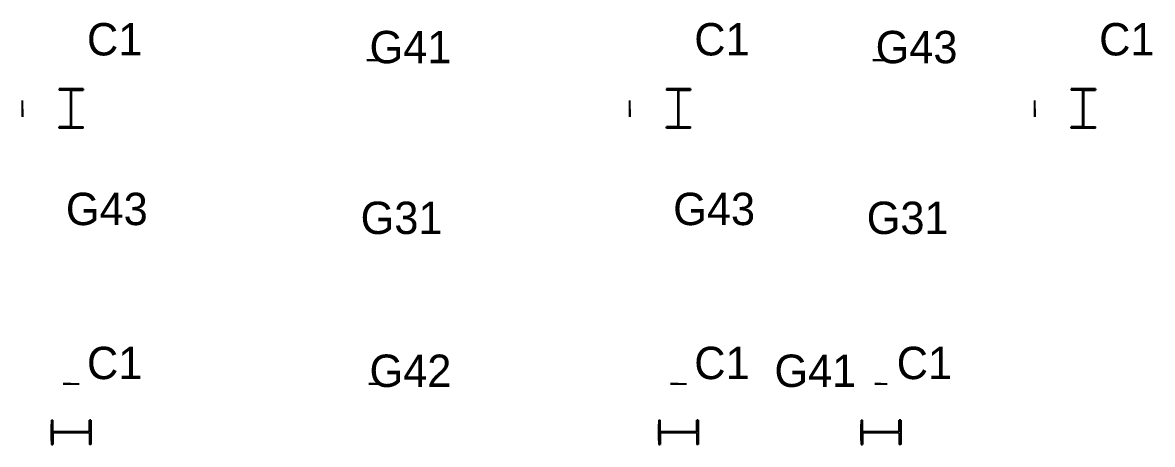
# Model space of a CAD drawing. Extents: x 0 to 468522, y -150 to 33063.
# Drawn here: x 354500 to 368453, y -150 to 5063 of the extents above; entities that cross this region are included whole.
import ezdxf
from ezdxf.enums import TextEntityAlignment as Align

# ---------------------------------------------------------------- set-up
doc = ezdxf.new("R2010")
doc.units = 0

msp = doc.modelspace()

# ---------------------------------------------------------------- linework, layer by layer
at = {"layer": 'C1'}
for p, q in [((355250, 4244, 6460), (354950, 4244, 6460)), ((354950, 4244, 6460), (354950, 4226, 6460)), ((355250, 4244, 3330), (354950, 4244, 3330)), ((354950, 4244, 3330), (354950, 4226, 3330)), ((355094.5, 4226, 6460), (354950, 4226, 6460)), ((355094.5, 4226, 3330), (354950, 4226, 3330)), ((355094.5, 3774, 6460), (355094.5, 4226, 6460)), ((355094.5, 4226, 6460), (355094.5, 4226, 6460)), ((355094.5, 4226, 6460), (355094.5, 4226, 6460)), ((355094.5, 4226, 6460), (355094.5, 4226, 6460)), ((355094.5, 3774, 3330), (355094.5, 4226, 3330)), ((355094.5, 4226, 3330), (355094.5, 4226, 3330)), ((355094.5, 4226, 3330), (355094.5, 4226, 3330)), ((355094.5, 4226, 3330), (355094.5, 4226, 3330)), ((355105.5, 3774, 6460), (355105.5, 4226, 6460)), ((355105.5, 4226, 6460), (355105.5, 4226, 6460)), ((355105.5, 4226, 6460), (355105.5, 4226, 6460)), ((355105.5, 4226, 6460), (355105.5, 4226, 6460)), ((355105.5, 4226, 6460), (355250, 4226, 6460)), ((355105.5, 3774, 3330), (355105.5, 4226, 3330)), ((355105.5, 4226, 3330), (355105.5, 4226, 3330)), ((355105.5, 4226, 3330), (355105.5, 4226, 3330)), ((355105.5, 4226, 3330), (355105.5, 4226, 3330)), ((355105.5, 4226, 3330), (355250, 4226, 3330)), ((355250, 4244, 6460), (355250, 4226, 6460)), ((355250, 4244, 3330), (355250, 4226, 3330)), ((362750, 4244, 6460), (362450, 4244, 6460)), ((362450, 4244, 6460), (362450, 4226, 6460)), ((362750, 4244, 3330), (362450, 4244, 3330)), ((362450, 4244, 3330), (362450, 4226, 3330)), ((362594.5, 4226, 6460), (362450, 4226, 6460)), ((362594.5, 4226, 3330), (362450, 4226, 3330)), ((362594.5, 3774, 6460), (362594.5, 4226, 6460)), ((362594.5, 4226, 6460), (362594.5, 4226, 6460)), ((362594.5, 4226, 6460), (362594.5, 4226, 6460)), ((362594.5, 4226, 6460), (362594.5, 4226, 6460)), ((362594.5, 3774, 3330), (362594.5, 4226, 3330)), ((362594.5, 4226, 3330), (362594.5, 4226, 3330)), ((362594.5, 4226, 3330), (362594.5, 4226, 3330)), ((362594.5, 4226, 3330), (362594.5, 4226, 3330)), ((362605.5, 3774, 6460), (362605.5, 4226, 6460)), ((362605.5, 4226, 6460), (362605.5, 4226, 6460)), ((362605.5, 4226, 6460), (362605.5, 4226, 6460)), ((362605.5, 4226, 6460), (362605.5, 4226, 6460)), ((362605.5, 4226, 6460), (362750, 4226, 6460)), ((362605.5, 3774, 3330), (362605.5, 4226, 3330)), ((362605.5, 4226, 3330), (362605.5, 4226, 3330)), ((362605.5, 4226, 3330), (362605.5, 4226, 3330)), ((362605.5, 4226, 3330), (362605.5, 4226, 3330)), ((362605.5, 4226, 3330), (362750, 4226, 3330)), ((362750, 4244, 6460), (362750, 4226, 6460)), ((362750, 4244, 3330), (362750, 4226, 3330)), ((367750, 4244, 6460), (367450, 4244, 6460)), ((367450, 4244, 6460), (367450, 4226, 6460)), ((367750, 4244, 3330), (367450, 4244, 3330)), ((367450, 4244, 3330), (367450, 4226, 3330)), ((367594.5, 4226, 6460), (367450, 4226, 6460)), ((367594.5, 4226, 3330), (367450, 4226, 3330)), ((367594.5, 3774, 6460), (367594.5, 4226, 6460)), ((367594.5, 4226, 6460), (367594.5, 4226, 6460)), ((367594.5, 4226, 6460), (367594.5, 4226, 6460)), ((367594.5, 4226, 6460), (367594.5, 4226, 6460)), ((367594.5, 3774, 3330), (367594.5, 4226, 3330)), ((367594.5, 4226, 3330), (367594.5, 4226, 3330)), ((367594.5, 4226, 3330), (367594.5, 4226, 3330)), ((367594.5, 4226, 3330), (367594.5, 4226, 3330)), ((367605.5, 3774, 6460), (367605.5, 4226, 6460)), ((367605.5, 4226, 6460), (367605.5, 4226, 6460)), ((367605.5, 4226, 6460), (367605.5, 4226, 6460)), ((367605.5, 4226, 6460), (367605.5, 4226, 6460)), ((367605.5, 4226, 6460), (367750, 4226, 6460)), ((367605.5, 3774, 3330), (367605.5, 4226, 3330)), ((367605.5, 4226, 3330), (367605.5, 4226, 3330)), ((367605.5, 4226, 3330), (367605.5, 4226, 3330)), ((367605.5, 4226, 3330), (367605.5, 4226, 3330)), ((367605.5, 4226, 3330), (367750, 4226, 3330)), ((367750, 4244, 6460), (367750, 4226, 6460)), ((367750, 4244, 3330), (367750, 4226, 3330)), ((355094.5, 3774, 6460), (354950, 3774, 6460)), ((354950, 3756, 6460), (354950, 3774, 6460)), ((355094.5, 3774, 3330), (354950, 3774, 3330)), ((354950, 3756, 3330), (354950, 3774, 3330)), ((355094.5, 3774, 6460), (355094.5, 3774, 6460)), ((355094.5, 3774, 6460), (355094.5, 3774, 6460)), ((355094.5, 3774, 6460), (355094.5, 3774, 6460)), ((355094.5, 3774, 3330), (355094.5, 3774, 3330)), ((355094.5, 3774, 3330), (355094.5, 3774, 3330)), ((355094.5, 3774, 3330), (355094.5, 3774, 3330)), ((355105.5, 3774, 6460), (355105.5, 3774, 6460)), ((355105.5, 3774, 6460), (355105.5, 3774, 6460)), ((355105.5, 3774, 6460), (355105.5, 3774, 6460)), ((355105.5, 3774, 6460), (355250, 3774, 6460)), ((355105.5, 3774, 3330), (355105.5, 3774, 3330)), ((355105.5, 3774, 3330), (355105.5, 3774, 3330)), ((355105.5, 3774, 3330), (355105.5, 3774, 3330)), ((355105.5, 3774, 3330), (355250, 3774, 3330)), ((355250, 3756, 6460), (355250, 3774, 6460)), ((355250, 3756, 3330), (355250, 3774, 3330)), ((362594.5, 3774, 6460), (362450, 3774, 6460)), ((362450, 3756, 6460), (362450, 3774, 6460)), ((362594.5, 3774, 3330), (362450, 3774, 3330)), ((362450, 3756, 3330), (362450, 3774, 3330)), ((362594.5, 3774, 6460), (362594.5, 3774, 6460)), ((362594.5, 3774, 6460), (362594.5, 3774, 6460)), ((362594.5, 3774, 6460), (362594.5, 3774, 6460)), ((362594.5, 3774, 3330), (362594.5, 3774, 3330)), ((362594.5, 3774, 3330), (362594.5, 3774, 3330)), ((362594.5, 3774, 3330), (362594.5, 3774, 3330)), ((362605.5, 3774, 6460), (362605.5, 3774, 6460)), ((362605.5, 3774, 6460), (362605.5, 3774, 6460)), ((362605.5, 3774, 6460), (362605.5, 3774, 6460)), ((362605.5, 3774, 6460), (362750, 3774, 6460)), ((362605.5, 3774, 3330), (362605.5, 3774, 3330)), ((362605.5, 3774, 3330), (362605.5, 3774, 3330)), ((362605.5, 3774, 3330), (362605.5, 3774, 3330)), ((362605.5, 3774, 3330), (362750, 3774, 3330)), ((362750, 3756, 6460), (362750, 3774, 6460)), ((362750, 3756, 3330), (362750, 3774, 3330)), ((367594.5, 3774, 6460), (367450, 3774, 6460)), ((367450, 3756, 6460), (367450, 3774, 6460)), ((367594.5, 3774, 3330), (367450, 3774, 3330)), ((367450, 3756, 3330), (367450, 3774, 3330)), ((367594.5, 3774, 6460), (367594.5, 3774, 6460)), ((367594.5, 3774, 6460), (367594.5, 3774, 6460)), ((367594.5, 3774, 6460), (367594.5, 3774, 6460)), ((367594.5, 3774, 3330), (367594.5, 3774, 3330)), ((367594.5, 3774, 3330), (367594.5, 3774, 3330)), ((367594.5, 3774, 3330), (367594.5, 3774, 3330)), ((367605.5, 3774, 6460), (367605.5, 3774, 6460)), ((367605.5, 3774, 6460), (367605.5, 3774, 6460)), ((367605.5, 3774, 6460), (367605.5, 3774, 6460)), ((367605.5, 3774, 6460), (367750, 3774, 6460)), ((367605.5, 3774, 3330), (367605.5, 3774, 3330)), ((367605.5, 3774, 3330), (367605.5, 3774, 3330)), ((367605.5, 3774, 3330), (367605.5, 3774, 3330)), ((367605.5, 3774, 3330), (367750, 3774, 3330)), ((367750, 3756, 6460), (367750, 3774, 6460)), ((367750, 3756, 3330), (367750, 3774, 3330)), ((355250, 3756, 6460), (354950, 3756, 6460)), ((355250, 3756, 3330), (354950, 3756, 3330)), ((362750, 3756, 6460), (362450, 3756, 6460)), ((362750, 3756, 3330), (362450, 3756, 3330)), ((367750, 3756, 6460), (367450, 3756, 6460)), ((367750, 3756, 3330), (367450, 3756, 3330)), ((354856, 150, 6460), (354856, -150, 6460)), ((354856, 150, 6460), (354874, 150, 6460)), ((354856, 150, 3330), (354856, -150, 3330)), ((354856, 150, 3330), (354874, 150, 3330)), ((354874, 5.5, 6460), (354874, 150, 6460)), ((354874, 5.5, 3330), (354874, 150, 3330)), ((355326, 5.5, 6460), (355326, 150, 6460)), ((355344, 150, 6460), (355326, 150, 6460)), ((355326, 5.5, 3330), (355326, 150, 3330)), ((355344, 150, 3330), (355326, 150, 3330)), ((355344, 150, 6460), (355344, -150, 6460)), ((355344, 150, 3330), (355344, -150, 3330)), ((362356, 150, 6460), (362356, -150, 6460)), ((362356, 150, 6460), (362374, 150, 6460)), ((362356, 150, 3330), (362356, -150, 3330)), ((362356, 150, 3330), (362374, 150, 3330)), ((362374, 5.5, 6460), (362374, 150, 6460)), ((362374, 5.5, 3330), (362374, 150, 3330)), ((362826, 5.5, 6460), (362826, 150, 6460)), ((362844, 150, 6460), (362826, 150, 6460)), ((362826, 5.5, 3330), (362826, 150, 3330)), ((362844, 150, 3330), (362826, 150, 3330)), ((362844, 150, 6460), (362844, -150, 6460)), ((362844, 150, 3330), (362844, -150, 3330)), ((364856, 150, 6460), (364856, -150, 6460)), ((364856, 150, 6460), (364874, 150, 6460)), ((364856, 150, 3330), (364856, -150, 3330)), ((364856, 150, 3330), (364874, 150, 3330)), ((364874, 5.5, 6460), (364874, 150, 6460)), ((364874, 5.5, 3330), (364874, 150, 3330)), ((365326, 5.5, 6460), (365326, 150, 6460)), ((365344, 150, 6460), (365326, 150, 6460)), ((365326, 5.5, 3330), (365326, 150, 3330)), ((365344, 150, 3330), (365326, 150, 3330)), ((365344, 150, 6460), (365344, -150, 6460)), ((365344, 150, 3330), (365344, -150, 3330)), ((355326, 5.5, 6460), (354874, 5.5, 6460)), ((354874, 5.5, 6460), (354874, 5.5, 6460)), ((354874, 5.5, 6460), (354874, 5.5, 6460)), ((354874, 5.5, 6460), (354874, 5.5, 6460)), ((355326, 5.5, 3330), (354874, 5.5, 3330)), ((354874, 5.5, 3330), (354874, 5.5, 3330)), ((354874, 5.5, 3330), (354874, 5.5, 3330)), ((354874, 5.5, 3330), (354874, 5.5, 3330)), ((355326, 5.5, 6460), (355326, 5.5, 6460)), ((355326, 5.5, 6460), (355326, 5.5, 6460)), ((355326, 5.5, 6460), (355326, 5.5, 6460)), ((355326, 5.5, 3330), (355326, 5.5, 3330)), ((355326, 5.5, 3330), (355326, 5.5, 3330)), ((355326, 5.5, 3330), (355326, 5.5, 3330)), ((362826, 5.5, 6460), (362374, 5.5, 6460)), ((362374, 5.5, 6460), (362374, 5.5, 6460)), ((362374, 5.5, 6460), (362374, 5.5, 6460)), ((362374, 5.5, 6460), (362374, 5.5, 6460)), ((362826, 5.5, 3330), (362374, 5.5, 3330)), ((362374, 5.5, 3330), (362374, 5.5, 3330)), ((362374, 5.5, 3330), (362374, 5.5, 3330)), ((362374, 5.5, 3330), (362374, 5.5, 3330)), ((362826, 5.5, 6460), (362826, 5.5, 6460)), ((362826, 5.5, 6460), (362826, 5.5, 6460)), ((362826, 5.5, 6460), (362826, 5.5, 6460)), ((362826, 5.5, 3330), (362826, 5.5, 3330)), ((362826, 5.5, 3330), (362826, 5.5, 3330)), ((362826, 5.5, 3330), (362826, 5.5, 3330)), ((365326, 5.5, 6460), (364874, 5.5, 6460)), ((364874, 5.5, 6460), (364874, 5.5, 6460)), ((364874, 5.5, 6460), (364874, 5.5, 6460)), ((364874, 5.5, 6460), (364874, 5.5, 6460)), ((365326, 5.5, 3330), (364874, 5.5, 3330)), ((364874, 5.5, 3330), (364874, 5.5, 3330)), ((364874, 5.5, 3330), (364874, 5.5, 3330)), ((364874, 5.5, 3330), (364874, 5.5, 3330)), ((365326, 5.5, 6460), (365326, 5.5, 6460)), ((365326, 5.5, 6460), (365326, 5.5, 6460)), ((365326, 5.5, 6460), (365326, 5.5, 6460)), ((365326, 5.5, 3330), (365326, 5.5, 3330)), ((365326, 5.5, 3330), (365326, 5.5, 3330)), ((365326, 5.5, 3330), (365326, 5.5, 3330)), ((355326, -5.5, 6460), (354874, -5.5, 6460)), ((354874, -5.5, 6460), (354874, -5.5, 6460)), ((354874, -5.5, 6460), (354874, -5.5, 6460)), ((354874, -5.5, 6460), (354874, -5.5, 6460)), ((354874, -5.5, 6460), (354874, -150, 6460)), ((355326, -5.5, 3330), (354874, -5.5, 3330)), ((354874, -5.5, 3330), (354874, -5.5, 3330)), ((354874, -5.5, 3330), (354874, -5.5, 3330)), ((354874, -5.5, 3330), (354874, -5.5, 3330)), ((354874, -5.5, 3330), (354874, -150, 3330)), ((355326, -5.5, 6460), (355326, -5.5, 6460)), ((355326, -5.5, 6460), (355326, -5.5, 6460)), ((355326, -5.5, 6460), (355326, -5.5, 6460)), ((355326, -5.5, 6460), (355326, -150, 6460)), ((355326, -5.5, 3330), (355326, -5.5, 3330)), ((355326, -5.5, 3330), (355326, -5.5, 3330)), ((355326, -5.5, 3330), (355326, -5.5, 3330)), ((355326, -5.5, 3330), (355326, -150, 3330)), ((362826, -5.5, 6460), (362374, -5.5, 6460)), ((362374, -5.5, 6460), (362374, -5.5, 6460)), ((362374, -5.5, 6460), (362374, -5.5, 6460)), ((362374, -5.5, 6460), (362374, -5.5, 6460)), ((362374, -5.5, 6460), (362374, -150, 6460)), ((362826, -5.5, 3330), (362374, -5.5, 3330)), ((362374, -5.5, 3330), (362374, -5.5, 3330)), ((362374, -5.5, 3330), (362374, -5.5, 3330)), ((362374, -5.5, 3330), (362374, -5.5, 3330)), ((362374, -5.5, 3330), (362374, -150, 3330)), ((362826, -5.5, 6460), (362826, -5.5, 6460)), ((362826, -5.5, 6460), (362826, -5.5, 6460)), ((362826, -5.5, 6460), (362826, -5.5, 6460)), ((362826, -5.5, 6460), (362826, -150, 6460)), ((362826, -5.5, 3330), (362826, -5.5, 3330)), ((362826, -5.5, 3330), (362826, -5.5, 3330)), ((362826, -5.5, 3330), (362826, -5.5, 3330)), ((362826, -5.5, 3330), (362826, -150, 3330)), ((365326, -5.5, 6460), (364874, -5.5, 6460)), ((364874, -5.5, 6460), (364874, -5.5, 6460)), ((364874, -5.5, 6460), (364874, -5.5, 6460)), ((364874, -5.5, 6460), (364874, -5.5, 6460)), ((364874, -5.5, 6460), (364874, -150, 6460)), ((365326, -5.5, 3330), (364874, -5.5, 3330)), ((364874, -5.5, 3330), (364874, -5.5, 3330)), ((364874, -5.5, 3330), (364874, -5.5, 3330)), ((364874, -5.5, 3330), (364874, -5.5, 3330)), ((364874, -5.5, 3330), (364874, -150, 3330)), ((365326, -5.5, 6460), (365326, -5.5, 6460)), ((365326, -5.5, 6460), (365326, -5.5, 6460)), ((365326, -5.5, 6460), (365326, -5.5, 6460)), ((365326, -5.5, 6460), (365326, -150, 6460)), ((365326, -5.5, 3330), (365326, -5.5, 3330)), ((365326, -5.5, 3330), (365326, -5.5, 3330)), ((365326, -5.5, 3330), (365326, -5.5, 3330)), ((365326, -5.5, 3330), (365326, -150, 3330)), ((354856, -150, 6460), (354874, -150, 6460)), ((354856, -150, 3330), (354874, -150, 3330)), ((355344, -150, 6460), (355326, -150, 6460)), ((355344, -150, 3330), (355326, -150, 3330)), ((362356, -150, 6460), (362374, -150, 6460)), ((362356, -150, 3330), (362374, -150, 3330)), ((362844, -150, 6460), (362826, -150, 6460)), ((362844, -150, 3330), (362826, -150, 3330)), ((364856, -150, 6460), (364874, -150, 6460)), ((364856, -150, 3330), (364874, -150, 3330)), ((365344, -150, 6460), (365326, -150, 6460)), ((365344, -150, 3330), (365326, -150, 3330))]:
    msp.add_line(p, q, dxfattribs=at)
at = {"layer": 'G31', "extrusion": (0, 1, 0)}
for p, q in [((358775, 600, 6610), (358925, 600, 6610)), ((358775, 600, 6310), (358925, 600, 6310)), ((358846.75, 600, 6601), (358775, 600, 6601)), ((358775, 600, 6610), (358775, 600, 6601)), ((358846.75, 600, 6319), (358775, 600, 6319)), ((358775, 600, 6310), (358775, 600, 6319)), ((358846.75, 600, 6319), (358846.75, 600, 6601)), ((358846.75, 600, 6601), (358846.75, 600, 6601)), ((358846.75, 600, 6319), (358846.75, 600, 6319)), ((358846.75, 600, 6601), (358846.75, 600, 6601)), ((358846.75, 600, 6319), (358846.75, 600, 6319)), ((358846.75, 600, 6601), (358846.75, 600, 6601)), ((358846.75, 600, 6319), (358846.75, 600, 6319)), ((358853.25, 600, 6319), (358853.25, 600, 6601)), ((358853.25, 600, 6319), (358853.25, 600, 6319)), ((358853.25, 600, 6601), (358853.25, 600, 6601)), ((358853.25, 600, 6319), (358853.25, 600, 6319)), ((358853.25, 600, 6601), (358853.25, 600, 6601)), ((358853.25, 600, 6319), (358853.25, 600, 6319)), ((358853.25, 600, 6601), (358853.25, 600, 6601)), ((358853.25, 600, 6601), (358925, 600, 6601)), ((358853.25, 600, 6319), (358925, 600, 6319)), ((358925, 600, 6610), (358925, 600, 6601)), ((358925, 600, 6310), (358925, 600, 6319)), ((365025, 600, 6610), (365175, 600, 6610)), ((365025, 600, 6310), (365175, 600, 6310)), ((365096.75, 600, 6601), (365025, 600, 6601)), ((365025, 600, 6610), (365025, 600, 6601)), ((365096.75, 600, 6319), (365025, 600, 6319)), ((365025, 600, 6310), (365025, 600, 6319)), ((365096.75, 600, 6319), (365096.75, 600, 6601)), ((365096.75, 600, 6601), (365096.75, 600, 6601)), ((365096.75, 600, 6319), (365096.75, 600, 6319)), ((365096.75, 600, 6601), (365096.75, 600, 6601)), ((365096.75, 600, 6319), (365096.75, 600, 6319)), ((365096.75, 600, 6601), (365096.75, 600, 6601)), ((365096.75, 600, 6319), (365096.75, 600, 6319)), ((365103.25, 600, 6319), (365103.25, 600, 6601)), ((365103.25, 600, 6319), (365103.25, 600, 6319)), ((365103.25, 600, 6601), (365103.25, 600, 6601)), ((365103.25, 600, 6319), (365103.25, 600, 6319)), ((365103.25, 600, 6601), (365103.25, 600, 6601)), ((365103.25, 600, 6319), (365103.25, 600, 6319)), ((365103.25, 600, 6601), (365103.25, 600, 6601)), ((365103.25, 600, 6601), (365175, 600, 6601)), ((365103.25, 600, 6319), (365175, 600, 6319)), ((365175, 600, 6610), (365175, 600, 6601)), ((365175, 600, 6310), (365175, 600, 6319))]:
    msp.add_line(p, q, dxfattribs=at)
at = {"layer": 'G41', "extrusion": (-1, 0, 0)}
for p, q in [((354500, 3900, 6660), (354500, 4100, 6660)), ((354500, 3900, 6260), (354500, 4100, 6260)), ((354500, 4006, 6638), (354500, 4100, 6638)), ((354500, 4100, 6660), (354500, 4100, 6638)), ((354500, 4006, 6282), (354500, 4100, 6282)), ((354500, 4100, 6260), (354500, 4100, 6282)), ((362000, 3900, 6660), (362000, 4100, 6660)), ((362000, 3900, 6260), (362000, 4100, 6260)), ((362000, 4006, 6638), (362000, 4100, 6638)), ((362000, 4100, 6660), (362000, 4100, 6638)), ((362000, 4006, 6282), (362000, 4100, 6282)), ((362000, 4100, 6260), (362000, 4100, 6282)), ((354500, 4006, 6282), (354500, 4006, 6638)), ((354500, 4006, 6282), (354500, 4006, 6282)), ((354500, 4006, 6638), (354500, 4006, 6638)), ((354500, 4006, 6282), (354500, 4006, 6282)), ((354500, 4006, 6638), (354500, 4006, 6638)), ((354500, 4006, 6282), (354500, 4006, 6282)), ((354500, 4006, 6638), (354500, 4006, 6638)), ((354500, 3994, 6282), (354500, 3994, 6638)), ((354500, 3994, 6638), (354500, 3994, 6638)), ((354500, 3994, 6282), (354500, 3994, 6282)), ((354500, 3994, 6638), (354500, 3994, 6638)), ((354500, 3994, 6282), (354500, 3994, 6282)), ((354500, 3994, 6638), (354500, 3994, 6638)), ((354500, 3994, 6282), (354500, 3994, 6282)), ((354500, 3994, 6638), (354500, 3900, 6638)), ((354500, 3994, 6282), (354500, 3900, 6282)), ((362000, 4006, 6282), (362000, 4006, 6638)), ((362000, 4006, 6282), (362000, 4006, 6282)), ((362000, 4006, 6638), (362000, 4006, 6638)), ((362000, 4006, 6282), (362000, 4006, 6282)), ((362000, 4006, 6638), (362000, 4006, 6638)), ((362000, 4006, 6282), (362000, 4006, 6282)), ((362000, 4006, 6638), (362000, 4006, 6638)), ((362000, 3994, 6282), (362000, 3994, 6638)), ((362000, 3994, 6638), (362000, 3994, 6638)), ((362000, 3994, 6282), (362000, 3994, 6282)), ((362000, 3994, 6638), (362000, 3994, 6638)), ((362000, 3994, 6282), (362000, 3994, 6282)), ((362000, 3994, 6638), (362000, 3994, 6638)), ((362000, 3994, 6282), (362000, 3994, 6282)), ((362000, 3994, 6638), (362000, 3900, 6638)), ((362000, 3994, 6282), (362000, 3900, 6282)), ((354500, 3900, 6660), (354500, 3900, 6638)), ((354500, 3900, 6260), (354500, 3900, 6282)), ((362000, 3900, 6660), (362000, 3900, 6638)), ((362000, 3900, 6260), (362000, 3900, 6282)), ((364856, -100, 6660), (364856, 100, 6660)), ((364856, -100, 6260), (364856, 100, 6260)), ((364856, 6, 6638), (364856, 100, 6638)), ((364856, 100, 6660), (364856, 100, 6638)), ((364856, 6, 6282), (364856, 100, 6282)), ((364856, 100, 6260), (364856, 100, 6282)), ((364856, 6, 6282), (364856, 6, 6638)), ((364856, 6, 6282), (364856, 6, 6282)), ((364856, 6, 6638), (364856, 6, 6638)), ((364856, 6, 6282), (364856, 6, 6282)), ((364856, 6, 6638), (364856, 6, 6638)), ((364856, 6, 6282), (364856, 6, 6282)), ((364856, 6, 6638), (364856, 6, 6638)), ((364856, -6, 6282), (364856, -6, 6638)), ((364856, -6, 6638), (364856, -6, 6638)), ((364856, -6, 6282), (364856, -6, 6282)), ((364856, -6, 6638), (364856, -6, 6638)), ((364856, -6, 6282), (364856, -6, 6282)), ((364856, -6, 6638), (364856, -6, 6638)), ((364856, -6, 6282), (364856, -6, 6282)), ((364856, -6, 6638), (364856, -100, 6638)), ((364856, -6, 6282), (364856, -100, 6282)), ((364856, -100, 6660), (364856, -100, 6638)), ((364856, -100, 6260), (364856, -100, 6282))]:
    msp.add_line(p, q, dxfattribs=at)
at = {"layer": 'G42', "extrusion": (0, 1, 0)}
for p, q in [((358750, 4600, 6660), (358950, 4600, 6660)), ((358750, 4600, 6260), (358950, 4600, 6260)), ((358845.5, 4600, 6646), (358750, 4600, 6646)), ((358750, 4600, 6660), (358750, 4600, 6646)), ((358845.5, 4600, 6274), (358750, 4600, 6274)), ((358750, 4600, 6260), (358750, 4600, 6274)), ((358845.5, 4600, 6274), (358845.5, 4600, 6646)), ((358845.5, 4600, 6646), (358845.5, 4600, 6646)), ((358845.5, 4600, 6274), (358845.5, 4600, 6274)), ((358845.5, 4600, 6646), (358845.5, 4600, 6646)), ((358845.5, 4600, 6274), (358845.5, 4600, 6274)), ((358845.5, 4600, 6646), (358845.5, 4600, 6646)), ((358845.5, 4600, 6274), (358845.5, 4600, 6274)), ((358854.5, 4600, 6274), (358854.5, 4600, 6646)), ((358854.5, 4600, 6274), (358854.5, 4600, 6274)), ((358854.5, 4600, 6646), (358854.5, 4600, 6646)), ((358854.5, 4600, 6274), (358854.5, 4600, 6274)), ((358854.5, 4600, 6646), (358854.5, 4600, 6646)), ((358854.5, 4600, 6274), (358854.5, 4600, 6274)), ((358854.5, 4600, 6646), (358854.5, 4600, 6646)), ((358854.5, 4600, 6646), (358950, 4600, 6646)), ((358854.5, 4600, 6274), (358950, 4600, 6274)), ((358950, 4600, 6660), (358950, 4600, 6646)), ((358950, 4600, 6260), (358950, 4600, 6274)), ((355000, 4244, 6660), (355200, 4244, 6660)), ((355000, 4244, 6260), (355200, 4244, 6260)), ((355095.5, 4244, 6646), (355000, 4244, 6646)), ((355000, 4244, 6660), (355000, 4244, 6646)), ((355095.5, 4244, 6274), (355000, 4244, 6274)), ((355000, 4244, 6260), (355000, 4244, 6274)), ((355095.5, 4244, 6274), (355095.5, 4244, 6646)), ((355095.5, 4244, 6646), (355095.5, 4244, 6646)), ((355095.5, 4244, 6274), (355095.5, 4244, 6274)), ((355095.5, 4244, 6646), (355095.5, 4244, 6646)), ((355095.5, 4244, 6274), (355095.5, 4244, 6274)), ((355095.5, 4244, 6646), (355095.5, 4244, 6646)), ((355095.5, 4244, 6274), (355095.5, 4244, 6274)), ((355104.5, 4244, 6274), (355104.5, 4244, 6646)), ((355104.5, 4244, 6274), (355104.5, 4244, 6274)), ((355104.5, 4244, 6646), (355104.5, 4244, 6646)), ((355104.5, 4244, 6274), (355104.5, 4244, 6274)), ((355104.5, 4244, 6646), (355104.5, 4244, 6646)), ((355104.5, 4244, 6274), (355104.5, 4244, 6274)), ((355104.5, 4244, 6646), (355104.5, 4244, 6646)), ((355104.5, 4244, 6646), (355200, 4244, 6646)), ((355104.5, 4244, 6274), (355200, 4244, 6274)), ((355200, 4244, 6660), (355200, 4244, 6646)), ((355200, 4244, 6260), (355200, 4244, 6274)), ((362500, 4244, 6660), (362700, 4244, 6660)), ((362500, 4244, 6260), (362700, 4244, 6260)), ((362595.5, 4244, 6646), (362500, 4244, 6646)), ((362500, 4244, 6660), (362500, 4244, 6646)), ((362595.5, 4244, 6274), (362500, 4244, 6274)), ((362500, 4244, 6260), (362500, 4244, 6274)), ((362595.5, 4244, 6274), (362595.5, 4244, 6646)), ((362595.5, 4244, 6646), (362595.5, 4244, 6646)), ((362595.5, 4244, 6274), (362595.5, 4244, 6274)), ((362595.5, 4244, 6646), (362595.5, 4244, 6646)), ((362595.5, 4244, 6274), (362595.5, 4244, 6274)), ((362595.5, 4244, 6646), (362595.5, 4244, 6646)), ((362595.5, 4244, 6274), (362595.5, 4244, 6274)), ((362604.5, 4244, 6274), (362604.5, 4244, 6646)), ((362604.5, 4244, 6274), (362604.5, 4244, 6274)), ((362604.5, 4244, 6646), (362604.5, 4244, 6646)), ((362604.5, 4244, 6274), (362604.5, 4244, 6274)), ((362604.5, 4244, 6646), (362604.5, 4244, 6646)), ((362604.5, 4244, 6274), (362604.5, 4244, 6274)), ((362604.5, 4244, 6646), (362604.5, 4244, 6646)), ((362604.5, 4244, 6646), (362700, 4244, 6646)), ((362604.5, 4244, 6274), (362700, 4244, 6274)), ((362700, 4244, 6660), (362700, 4244, 6646)), ((362700, 4244, 6260), (362700, 4244, 6274))]:
    msp.add_line(p, q, dxfattribs=at)
at = {"layer": 'G42', "extrusion": (-1, 0, 0)}
for p, q in [((354856, -100, 6660), (354856, 100, 6660)), ((354856, -100, 6260), (354856, 100, 6260)), ((354856, 4.5, 6646), (354856, 100, 6646)), ((354856, 100, 6660), (354856, 100, 6646)), ((354856, 4.5, 6274), (354856, 100, 6274)), ((354856, 100, 6260), (354856, 100, 6274)), ((354856, 4.5, 6274), (354856, 4.5, 6646)), ((354856, 4.5, 6274), (354856, 4.5, 6274)), ((354856, 4.5, 6646), (354856, 4.5, 6646)), ((354856, 4.5, 6274), (354856, 4.5, 6274)), ((354856, 4.5, 6646), (354856, 4.5, 6646)), ((354856, 4.5, 6274), (354856, 4.5, 6274)), ((354856, 4.5, 6646), (354856, 4.5, 6646)), ((362356, -100, 6660), (362356, 100, 6660)), ((362356, -100, 6260), (362356, 100, 6260)), ((362356, 4.5, 6646), (362356, 100, 6646)), ((362356, 100, 6660), (362356, 100, 6646)), ((362356, 4.5, 6274), (362356, 100, 6274)), ((362356, 100, 6260), (362356, 100, 6274)), ((362356, 4.5, 6274), (362356, 4.5, 6646)), ((362356, 4.5, 6274), (362356, 4.5, 6274)), ((362356, 4.5, 6646), (362356, 4.5, 6646)), ((362356, 4.5, 6274), (362356, 4.5, 6274)), ((362356, 4.5, 6646), (362356, 4.5, 6646)), ((362356, 4.5, 6274), (362356, 4.5, 6274)), ((362356, 4.5, 6646), (362356, 4.5, 6646)), ((354856, -4.5, 6274), (354856, -4.5, 6646)), ((354856, -4.5, 6646), (354856, -4.5, 6646)), ((354856, -4.5, 6274), (354856, -4.5, 6274)), ((354856, -4.5, 6646), (354856, -4.5, 6646)), ((354856, -4.5, 6274), (354856, -4.5, 6274)), ((354856, -4.5, 6646), (354856, -4.5, 6646)), ((354856, -4.5, 6274), (354856, -4.5, 6274)), ((354856, -4.5, 6646), (354856, -100, 6646)), ((354856, -4.5, 6274), (354856, -100, 6274)), ((354856, -100, 6660), (354856, -100, 6646)), ((354856, -100, 6260), (354856, -100, 6274)), ((362356, -4.5, 6274), (362356, -4.5, 6646)), ((362356, -4.5, 6646), (362356, -4.5, 6646)), ((362356, -4.5, 6274), (362356, -4.5, 6274)), ((362356, -4.5, 6646), (362356, -4.5, 6646)), ((362356, -4.5, 6274), (362356, -4.5, 6274)), ((362356, -4.5, 6646), (362356, -4.5, 6646)), ((362356, -4.5, 6274), (362356, -4.5, 6274)), ((362356, -4.5, 6646), (362356, -100, 6646)), ((362356, -4.5, 6274), (362356, -100, 6274)), ((362356, -100, 6660), (362356, -100, 6646)), ((362356, -100, 6260), (362356, -100, 6274))]:
    msp.add_line(p, q, dxfattribs=at)
at = {"layer": 'G43', "extrusion": (0, 1, 0)}
for p, q in [((365000, 4600, 6660), (365200, 4600, 6660)), ((365000, 4600, 6260), (365200, 4600, 6260)), ((365096, 4600, 6647), (365000, 4600, 6647)), ((365000, 4600, 6660), (365000, 4600, 6647)), ((365096, 4600, 6273), (365000, 4600, 6273)), ((365000, 4600, 6260), (365000, 4600, 6273)), ((365096, 4600, 6273), (365096, 4600, 6647)), ((365096, 4600, 6647), (365096, 4600, 6647)), ((365096, 4600, 6273), (365096, 4600, 6273)), ((365096, 4600, 6647), (365096, 4600, 6647)), ((365096, 4600, 6273), (365096, 4600, 6273)), ((365096, 4600, 6647), (365096, 4600, 6647)), ((365096, 4600, 6273), (365096, 4600, 6273)), ((365104, 4600, 6273), (365104, 4600, 6647)), ((365104, 4600, 6273), (365104, 4600, 6273)), ((365104, 4600, 6647), (365104, 4600, 6647)), ((365104, 4600, 6273), (365104, 4600, 6273)), ((365104, 4600, 6647), (365104, 4600, 6647)), ((365104, 4600, 6273), (365104, 4600, 6273)), ((365104, 4600, 6647), (365104, 4600, 6647)), ((365104, 4600, 6647), (365200, 4600, 6647)), ((365104, 4600, 6273), (365200, 4600, 6273)), ((365200, 4600, 6660), (365200, 4600, 6647)), ((365200, 4600, 6260), (365200, 4600, 6273)), ((367500, 4244, 6660), (367700, 4244, 6660)), ((367500, 4244, 6260), (367700, 4244, 6260)), ((367596, 4244, 6647), (367500, 4244, 6647)), ((367500, 4244, 6660), (367500, 4244, 6647)), ((367596, 4244, 6273), (367500, 4244, 6273)), ((367500, 4244, 6260), (367500, 4244, 6273)), ((367596, 4244, 6273), (367596, 4244, 6647)), ((367596, 4244, 6647), (367596, 4244, 6647)), ((367596, 4244, 6273), (367596, 4244, 6273)), ((367596, 4244, 6647), (367596, 4244, 6647)), ((367596, 4244, 6273), (367596, 4244, 6273)), ((367596, 4244, 6647), (367596, 4244, 6647)), ((367596, 4244, 6273), (367596, 4244, 6273)), ((367604, 4244, 6273), (367604, 4244, 6647)), ((367604, 4244, 6273), (367604, 4244, 6273)), ((367604, 4244, 6647), (367604, 4244, 6647)), ((367604, 4244, 6273), (367604, 4244, 6273)), ((367604, 4244, 6647), (367604, 4244, 6647)), ((367604, 4244, 6273), (367604, 4244, 6273)), ((367604, 4244, 6647), (367604, 4244, 6647)), ((367604, 4244, 6647), (367700, 4244, 6647)), ((367604, 4244, 6273), (367700, 4244, 6273)), ((367700, 4244, 6660), (367700, 4244, 6647)), ((367700, 4244, 6260), (367700, 4244, 6273)), ((355000, 600, 6660), (355200, 600, 6660)), ((355000, 600, 6260), (355200, 600, 6260)), ((355096, 600, 6647), (355000, 600, 6647)), ((355000, 600, 6660), (355000, 600, 6647)), ((355096, 600, 6273), (355000, 600, 6273)), ((355000, 600, 6260), (355000, 600, 6273)), ((355096, 600, 6273), (355096, 600, 6647)), ((355096, 600, 6647), (355096, 600, 6647)), ((355096, 600, 6273), (355096, 600, 6273)), ((355096, 600, 6647), (355096, 600, 6647)), ((355096, 600, 6273), (355096, 600, 6273)), ((355096, 600, 6647), (355096, 600, 6647)), ((355096, 600, 6273), (355096, 600, 6273)), ((355104, 600, 6273), (355104, 600, 6647)), ((355104, 600, 6273), (355104, 600, 6273)), ((355104, 600, 6647), (355104, 600, 6647)), ((355104, 600, 6273), (355104, 600, 6273)), ((355104, 600, 6647), (355104, 600, 6647)), ((355104, 600, 6273), (355104, 600, 6273)), ((355104, 600, 6647), (355104, 600, 6647)), ((355104, 600, 6647), (355200, 600, 6647)), ((355104, 600, 6273), (355200, 600, 6273)), ((355200, 600, 6660), (355200, 600, 6647)), ((355200, 600, 6260), (355200, 600, 6273)), ((362500, 600, 6660), (362700, 600, 6660)), ((362500, 600, 6260), (362700, 600, 6260)), ((362596, 600, 6647), (362500, 600, 6647)), ((362500, 600, 6660), (362500, 600, 6647)), ((362596, 600, 6273), (362500, 600, 6273)), ((362500, 600, 6260), (362500, 600, 6273)), ((362596, 600, 6273), (362596, 600, 6647)), ((362596, 600, 6647), (362596, 600, 6647)), ((362596, 600, 6273), (362596, 600, 6273)), ((362596, 600, 6647), (362596, 600, 6647)), ((362596, 600, 6273), (362596, 600, 6273)), ((362596, 600, 6647), (362596, 600, 6647)), ((362596, 600, 6273), (362596, 600, 6273)), ((362604, 600, 6273), (362604, 600, 6647)), ((362604, 600, 6273), (362604, 600, 6273)), ((362604, 600, 6647), (362604, 600, 6647)), ((362604, 600, 6273), (362604, 600, 6273)), ((362604, 600, 6647), (362604, 600, 6647)), ((362604, 600, 6273), (362604, 600, 6273)), ((362604, 600, 6647), (362604, 600, 6647)), ((362604, 600, 6647), (362700, 600, 6647)), ((362604, 600, 6273), (362700, 600, 6273)), ((362700, 600, 6660), (362700, 600, 6647)), ((362700, 600, 6260), (362700, 600, 6273))]:
    msp.add_line(p, q, dxfattribs=at)
at = {"layer": 'G43', "extrusion": (-1, 0, 0)}
for p, q in [((367000, 3900, 6660), (367000, 4100, 6660)), ((367000, 3900, 6260), (367000, 4100, 6260)), ((367000, 4004, 6647), (367000, 4100, 6647)), ((367000, 4100, 6660), (367000, 4100, 6647)), ((367000, 4004, 6273), (367000, 4100, 6273)), ((367000, 4100, 6260), (367000, 4100, 6273)), ((367000, 4004, 6273), (367000, 4004, 6647)), ((367000, 4004, 6273), (367000, 4004, 6273)), ((367000, 4004, 6647), (367000, 4004, 6647)), ((367000, 4004, 6273), (367000, 4004, 6273)), ((367000, 4004, 6647), (367000, 4004, 6647)), ((367000, 4004, 6273), (367000, 4004, 6273)), ((367000, 4004, 6647), (367000, 4004, 6647)), ((367000, 3996, 6273), (367000, 3996, 6647)), ((367000, 3996, 6647), (367000, 3996, 6647)), ((367000, 3996, 6273), (367000, 3996, 6273)), ((367000, 3996, 6647), (367000, 3996, 6647)), ((367000, 3996, 6273), (367000, 3996, 6273)), ((367000, 3996, 6647), (367000, 3996, 6647)), ((367000, 3996, 6273), (367000, 3996, 6273)), ((367000, 3996, 6647), (367000, 3900, 6647)), ((367000, 3996, 6273), (367000, 3900, 6273)), ((367000, 3900, 6660), (367000, 3900, 6647)), ((367000, 3900, 6260), (367000, 3900, 6273))]:
    msp.add_line(p, q, dxfattribs=at)

# ---------------------------------------------------------------- texts
at = {"layer": 'C1'}
for p in [(355636.8, 4536.8, 9590), (355636.8, 4536.8, 6460), (363136.8, 4536.8, 9590), (363136.8, 4536.8, 6460), (368136.8, 4536.8, 9590), (368136.8, 4536.8, 6460), (355636.8, 536.8, 9590), (355636.8, 536.8, 6460), (363136.8, 536.8, 9590), (363136.8, 536.8, 6460), (365636.8, 536.8, 9590), (365636.8, 536.8, 6460)]:
    msp.add_text('C1', height=400, dxfattribs=at).set_placement(p, align=Align.BOTTOM_CENTER)
at = {"layer": 'G31'}
for p in [(359180, 2330, 6460), (365430, 2330, 6460)]:
    msp.add_text('G31', height=400, dxfattribs=at).set_placement(p, align=Align.BOTTOM_CENTER)
at = {"layer": 'G41'}
for p in [(359290, 4440, 6460), (364290, 440, 6460)]:
    msp.add_text('G41', height=400, dxfattribs=at).set_placement(p, align=Align.BOTTOM_CENTER)
at = {"layer": 'G42'}
msp.add_text('G42', height=400, dxfattribs=at).set_placement((359290, 440, 6460), align=Align.BOTTOM_CENTER)
at = {"layer": 'G43'}
for p in [(365540, 4440, 6460), (355540, 2440, 6460), (363040, 2440, 6460)]:
    msp.add_text('G43', height=400, dxfattribs=at).set_placement(p, align=Align.BOTTOM_CENTER)

doc.saveas('drawing.dxf')
